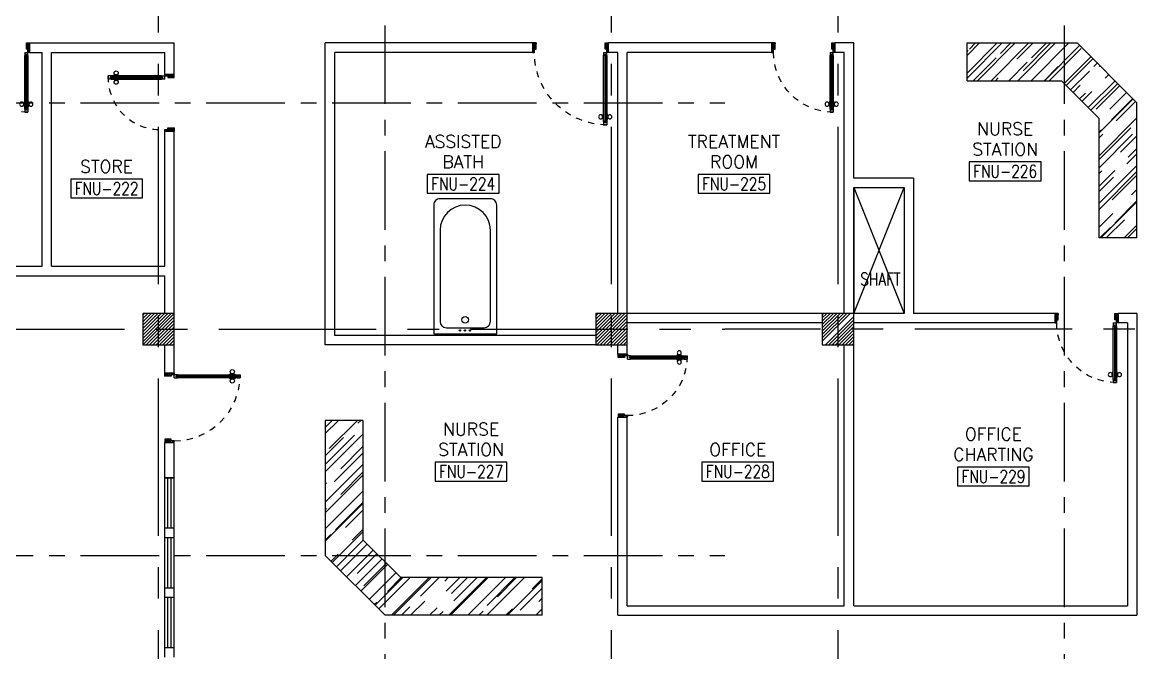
# Model space of a CAD drawing. Extents: x 88808.2 to 88899.2, y 39921.6 to 40001.1.
# Drawn here: x 88865.81 to 88883.72, y 39967.76 to 39977.77 of the extents above; entities that cross this region are included whole.
import ezdxf
from ezdxf.enums import TextEntityAlignment as Align

# ---------------------------------------------------------------- set-up
doc = ezdxf.new("R2010")
doc.units = 0
doc.header["$MEASUREMENT"] = 0
for name, pattern in [('CENTER', [2, 1.25, -0.25, 0.25, -0.25]), ('CENTERX2', [4, 2.5, -0.5, 0.5, -0.5]), ('HIDDEN', [0.375, 0.25, -0.125])]:
    doc.linetypes.add(name, pattern=pattern)
doc.layers.get('0').update_dxf_attribs({"color": 11, "linetype": 'CONTINUOUS'})
for name, color, linetype in [('AXES', 11, 'CENTERX2'), ('AXES1', 11, 'CENTER'), ('COL', 11, 'CONTINUOUS'), ('COUNTER', 11, 'CONTINUOUS'), ('DOOR', 11, 'CONTINUOUS'), ('FIX', 11, 'CONTINUOUS'), ('HAT', 11, 'CONTINUOUS'), ('RM-BOX', 11, 'CONTINUOUS'), ('RM-NAME', 11, 'CONTINUOUS'), ('RM-NO', 11, 'CONTINUOUS'), ('SHAFT', 11, 'CONTINUOUS'), ('WALL', 11, 'CONTINUOUS'), ('WIN', 11, 'CONTINUOUS')]:
    doc.layers.add(name, color=color, linetype=linetype)
doc.styles.add('ROMANS', font='ROMANS.shx', dxfattribs={"width": 0.6})

# ---------------------------------------------------------------- blocks, each defined once
blk = doc.blocks.new('D1000')
at = {"layer": 'DOOR', "color": 7, "linetype": 'ByBlock'}
for p, q in [((0, 0), (-150, 0)), ((-150, 0), (-150, -25)), ((-150, 0), (0, 0)), ((0, -50), (-114, 0)), ((0, -50), (-40, 0)), ((0, -50), (0, 0)), ((-1050, -25), (-1100, -25)), ((-1100, -75), (-1100, -25)), ((-1100, -25), (-1100, -75)), ((-1050, -75), (-1100, -75)), ((-1050, -42), (-1070, -42)), ((-1070, -42), (-1070, -58)), ((-1050, -58), (-1070, -58)), ((-1050, -25), (-1050, -42)), ((-1050, -58), (-1050, -75)), ((-928, -18), (-1018, -18)), ((-1018, -25), (-1018, -18)), ((-1018, -75), (-1018, -82)), ((-928, -82), (-1018, -82)), ((-1005, -9), (-940, -9)), ((-1005, -18), (-1005, -9)), ((-1005, -18), (-940, -18)), ((-1005, -82), (-940, -82)), ((-1005, -82), (-1005, -91)), ((-1005, -91), (-940, -91)), ((-940, -18), (-940, -9)), ((-940, -82), (-940, -91)), ((-928, -25), (-928, -18)), ((-928, -75), (-928, -82)), ((-200, -42), (-200, -25)), ((-200, -25), (-150, -25)), ((-180, -42), (-200, -42)), ((-200, -75), (-200, -58)), ((-200, -58), (-180, -58)), ((-150, -75), (-200, -75)), ((-180, -58), (-180, -42)), ((-150, -75), (-150, -25)), ((-150, -25), (-100, -25)), ((-100, -25), (-100, -50)), ((0, -50), (-100, -37)), ((-100, -50), (0, -50)), ((-150, -975), (-100, -975)), ((-150, -1000), (-150, -975)), ((-150, -1000), (0, -1000)), ((0, -1000), (-150, -1000)), ((0, -950), (-114, -1000)), ((-100, -975), (-100, -950)), ((0, -950), (-100, -963)), ((-100, -950), (0, -950)), ((0, -950), (-40, -1000)), ((0, -950), (0, -1000))]:
    blk.add_line(p, q, dxfattribs=at)
at = {"layer": 'DOOR', "linetype": 'ByBlock'}
for p, q in [((-200, -25), (-1050, -25)), ((-200, -42), (-1050, -42)), ((-200, -58), (-1050, -58)), ((-1050, -75), (-200, -75))]:
    blk.add_line(p, q, dxfattribs=at)
at = {"layer": 'DOOR', "color": 7, "linetype": 'ByBlock'}
for centre in [(-973, 23), (-973, -124)]:
    blk.add_circle(centre, 32.4, dxfattribs=at)
for centre, radius, start, end in [((0, -50), 134, 158.1598, 169.28), ((0, -50), 74.4, 137.7764, 180), ((0, -50), 54.4, 113.2074, 180), ((0, -50), 154, 161.1053, 166.2858), ((0, -50), 114, 154.0838, 167.3774), ((0, -50), 94.4, 148.0182, 180), ((0, -50), 34.4, 90, 180), ((0, -50), 14.4, 90, 180), ((0, -950), 154, 193.7142, 198.8947), ((0, -950), 134, 190.72, 201.8402), ((0, -950), 94.4, 180, 211.9818), ((0, -950), 74.4, 180, 222.2236), ((0, -950), 54.4, 180, 246.7926), ((0, -950), 34.4, 180, 270), ((0, -950), 14.4, 180, 270)]:
    blk.add_arc(centre, radius, start, end, dxfattribs=at)
at = {"layer": 'DOOR', "linetype": 'HIDDEN', "ltscale": 0.5}
blk.add_arc((-149, -24), 951, 180.0434, 269.9667, dxfattribs=at)
blk = doc.blocks.new('DOOR100')
at = {"layer": 'DOOR', "color": 0, "linetype": 'ByBlock'}
for p, q in [((-76, 1251), (-76, 1301)), ((-76, 1301), (-26, 1301)), ((-26, 1301), (-76, 1301)), ((-59, 1251), (-59, 1271)), ((-43, 1271), (-59, 1271)), ((-43, 1251), (-43, 1271)), ((-26, 1251), (-26, 1301)), ((-92, 1206), (-92, 1141)), ((-83, 1206), (-92, 1206)), ((-83, 1141), (-92, 1141)), ((-83, 1129), (-83, 1219)), ((-76, 1219), (-83, 1219)), ((-83, 1206), (-83, 1141)), ((-76, 1129), (-83, 1129)), ((-59, 1251), (-76, 1251)), ((-26, 1251), (-43, 1251)), ((-26, 1219), (-19, 1219)), ((-26, 1129), (-19, 1129)), ((-19, 1129), (-19, 1219)), ((-19, 1206), (-19, 1141)), ((-19, 1206), (-10, 1206)), ((-19, 1141), (-10, 1141)), ((-10, 1206), (-10, 1141)), ((-76, 200), (-59, 200)), ((-76, 150), (-76, 200)), ((-59, 200), (-59, 180)), ((-59, 180), (-43, 180)), ((-43, 200), (-26, 200)), ((-43, 180), (-43, 200)), ((-26, 200), (-26, 150)), ((-1201, 0), (-1201, 150)), ((-1201, 150), (-1176, 150)), ((-1201, 150), (-1201, 0)), ((-1151, 0), (-1201, 0)), ((-1176, 150), (-1176, 100)), ((-1176, 100), (-1151, 100)), ((-1151, 100), (-1151, 0)), ((-76, 150), (-26, 150)), ((-51, 100), (-51, 0)), ((-26, 100), (-51, 100)), ((-51, 0), (-1, 0)), ((-1, 150), (-26, 150)), ((-26, 150), (-26, 100)), ((-1, 150), (-1, 0))]:
    blk.add_line(p, q, dxfattribs=at)
at = {"layer": 'DOOR', "linetype": 'ByBlock'}
for p, q in [((-76, 1251), (-76, 200)), ((-59, 200), (-59, 1251)), ((-43, 200), (-43, 1251)), ((-26, 200), (-26, 1251))]:
    blk.add_line(p, q, dxfattribs=at)
at = {"layer": 'DOOR', "color": 9, "linetype": 'ByBlock'}
for p, q in [((-1151, 0), (-1201, 114)), ((-1151, 0), (-1201, 40)), ((-1151, 0), (-1164, 100)), ((-51, 0), (-1, 114)), ((-51, 0), (-38, 100)), ((-51, 0), (-1, 40))]:
    blk.add_line(p, q, dxfattribs=at)
at = {"layer": 'DOOR', "color": 0, "linetype": 'ByBlock'}
for centre in [(-125, 1174), (22, 1174)]:
    blk.add_circle(centre, 32.4, dxfattribs=at)
at = {"layer": 'DOOR', "linetype": 'HIDDEN', "ltscale": 0.5}
blk.add_arc((-27, 152), 1149, 89.961, 180.0931, dxfattribs=at)
at = {"layer": 'DOOR', "color": 9, "linetype": 'ByBlock'}
for centre, radius, start, end in [((-1151, 0), 154, 103.7142, 108.8947), ((-1151, 0), 134, 100.72, 111.8402), ((-1151, 0), 94.4, 90, 121.9818), ((-1151, 0), 74.4, 90, 132.2236), ((-1151, 0), 54.4, 90, 156.7926), ((-1151, 0), 34.4, 90, 180), ((-1151, 0), 14.4, 90, 180), ((-51, 0), 94.4, 58.0182, 90), ((-51, 0), 74.4, 47.7764, 90), ((-51, 0), 54.4, 23.2074, 90), ((-51, 0), 34.4, 0, 90), ((-51, 0), 14.4, 0, 90), ((-51, 0), 134, 68.1598, 79.28), ((-51, 0), 114, 64.0838, 77.3774), ((-51, 0), 154, 71.1053, 76.2858)]:
    blk.add_arc(centre, radius, start, end, dxfattribs=at)
blk = doc.blocks.new('DOOR-110')
at = {"layer": 'DOOR', "color": 0, "linetype": 'ByBlock'}
for p, q in [((0, 1050), (0, 1100)), ((150, 1100), (0, 1100)), ((100, 1075), (100, 1050)), ((150, 1075), (100, 1075)), ((150, 1100), (150, 1075)), ((150, 1025), (150, 1075)), ((200, 1075), (150, 1075)), ((200, 1058), (200, 1075)), ((1028, 1075), (1028, 1082)), ((1028, 1082), (1118, 1082)), ((1040, 1082), (1040, 1091)), ((1105, 1091), (1040, 1091)), ((1105, 1082), (1040, 1082)), ((1105, 1082), (1105, 1091)), ((1118, 1075), (1118, 1082)), ((1150, 1075), (1150, 1058)), ((1150, 1075), (1200, 1075)), ((1200, 1075), (1200, 1025)), ((1200, 1025), (1200, 1075)), ((100, 1050), (0, 1050)), ((150, 1025), (200, 1025)), ((180, 1042), (180, 1058)), ((180, 1058), (200, 1058)), ((200, 1042), (180, 1042)), ((200, 1025), (200, 1042)), ((1028, 1025), (1028, 1018)), ((1028, 1018), (1118, 1018)), ((1040, 1018), (1040, 1009)), ((1105, 1018), (1040, 1018)), ((1105, 1009), (1040, 1009)), ((1105, 1018), (1105, 1009)), ((1118, 1025), (1118, 1018)), ((1150, 1058), (1170, 1058)), ((1150, 1042), (1150, 1025)), ((1150, 1042), (1170, 1042)), ((1150, 1025), (1200, 1025)), ((1170, 1058), (1170, 1042)), ((100, 50), (0, 50)), ((0, 50), (0, 0)), ((0, 0), (150, 0)), ((150, 0), (0, 0)), ((100, 25), (100, 50)), ((150, 25), (100, 25)), ((150, 0), (150, 25))]:
    blk.add_line(p, q, dxfattribs=at)
at = {"layer": 'DOOR', "linetype": 'ByBlock'}
for p, q in [((0, 1100), (150, 1100)), ((200, 1075), (1150, 1075)), ((200, 1058), (1150, 1058)), ((200, 1042), (1150, 1042)), ((1150, 1025), (200, 1025))]:
    blk.add_line(p, q, dxfattribs=at)
at = {"layer": 'DOOR', "color": 9, "linetype": 'ByBlock'}
for p, q in [((0, 1050), (40, 1100)), ((0, 1050), (114, 1100)), ((0, 1050), (100, 1063)), ((0, 50), (40, 0)), ((0, 50), (114, 0)), ((0, 50), (100, 37))]:
    blk.add_line(p, q, dxfattribs=at)
at = {"layer": 'DOOR', "color": 0, "linetype": 'ByBlock'}
for centre in [(1073, 1124), (1073, 976)]:
    blk.add_circle(centre, 32.4, dxfattribs=at)
at = {"layer": 'DOOR', "color": 9, "linetype": 'ByBlock'}
for centre, radius, start, end in [((0, 1050), 34.4, 0, 90), ((0, 1050), 54.4, 0, 66.7926), ((0, 1050), 74.4, 0, 42.2236), ((0, 1050), 94.4, 0, 31.9818), ((0, 1050), 114, 12.6226, 25.9162), ((0, 1050), 134, 10.72, 21.8402), ((0, 1050), 154, 13.7142, 18.8947), ((0, 1050), 14.4, 0, 90), ((0, 50), 14.4, 270, 0), ((0, 50), 34.4, 270, 0), ((0, 50), 54.4, 293.2074, 0), ((0, 50), 74.4, 317.7764, 0), ((0, 50), 94.4, 328.0182, 0), ((0, 50), 134, 338.1598, 349.28), ((0, 50), 154, 341.1053, 346.2858)]:
    blk.add_arc(centre, radius, start, end, dxfattribs=at)
at = {"layer": 'DOOR', "linetype": 'HIDDEN', "ltscale": 0.5}
blk.add_arc((150, 1075), 1050, 270, 0, dxfattribs=at)
at = {"layer": 'WALL', "linetype": 'ByBlock'}
for p, q in [((0, 1100), (150, 1100)), ((0, 0), (150, 0))]:
    blk.add_line(p, q, dxfattribs=at)
blk = doc.blocks.new('RM1')
at = {"layer": 'RM-BOX'}
blk.add_lwpolyline([(570, -200), (-570, -200), (-570, -500), (570, -500)], close=True, dxfattribs=at)
at = {"layer": 'RM-NAME', "style": 'ROMANS'}
for tag, p in [('ROOMNAME1', (0, 324)), ('ROOMNAME2', (0, 0))]:
    blk.add_attdef(tag, text='', height=200, dxfattribs=at).set_placement(p, align=Align.MIDDLE)
at = {"layer": 'RM-NO', "style": 'ROMANS', "width": 0.8}
blk.add_attdef('ROOMNO', text='', height=200, dxfattribs=at).set_placement((0, -350), align=Align.MIDDLE)
blk = doc.blocks.new('BTUB1')
at = {"layer": 'FIX'}
for points in [[(-500, -25), (-500, -2075, 0.414214), (-400, -2175), (400, -2175, 0.414214), (500, -2075), (500, -25)], [(-400, -1675, 1), (400, -1675), (400, -225, 0.414214), (300, -125), (-300, -125, 0.414214), (-400, -225)]]:
    blk.add_lwpolyline(points, format="xyb", close=True, dxfattribs=at)
for centre, radius in [((-75, -81), 11), ((5, -81), 11), ((85, -81), 11), ((0, -250), 52.2)]:
    blk.add_circle(centre, radius, dxfattribs=at)
blk = doc.blocks.new('DOOR90')
at = {"layer": 'DOOR', "linetype": 'ByBlock'}
for p, q in [((0, 0), (-150, 0)), ((-200, -25), (-1000, -25)), ((-200, -42), (-1000, -42)), ((-200, -58), (-1000, -58)), ((-1000, -75), (-200, -75))]:
    blk.add_line(p, q, dxfattribs=at)
at = {"layer": 'DOOR', "color": 0, "linetype": 'ByBlock'}
for p, q in [((-150, 0), (-150, -25)), ((-150, 0), (0, 0)), ((0, -50), (0, 0)), ((-1050, -25), (-1050, -75)), ((-1050, -75), (-1050, -25)), ((-1000, -25), (-1050, -25)), ((-1000, -75), (-1050, -75)), ((-1020, -42), (-1020, -58)), ((-1000, -42), (-1020, -42)), ((-1000, -58), (-1020, -58)), ((-1000, -25), (-1000, -42)), ((-1000, -58), (-1000, -75)), ((-968, -25), (-968, -18)), ((-878, -18), (-968, -18)), ((-968, -75), (-968, -82)), ((-878, -82), (-968, -82)), ((-955, -18), (-955, -9)), ((-955, -9), (-890, -9)), ((-955, -18), (-890, -18)), ((-955, -82), (-955, -91)), ((-955, -82), (-890, -82)), ((-955, -91), (-890, -91)), ((-890, -18), (-890, -9)), ((-890, -82), (-890, -91)), ((-878, -25), (-878, -18)), ((-878, -75), (-878, -82)), ((-200, -42), (-200, -25)), ((-200, -25), (-150, -25)), ((-180, -42), (-200, -42)), ((-200, -75), (-200, -58)), ((-200, -58), (-180, -58)), ((-150, -75), (-200, -75)), ((-180, -58), (-180, -42)), ((-150, -75), (-150, -25)), ((-150, -25), (-100, -25)), ((-100, -25), (-100, -50)), ((-100, -50), (0, -50)), ((-150, -900), (-150, -875)), ((-150, -875), (-100, -875)), ((-100, -850), (0, -850)), ((-100, -875), (-100, -850)), ((0, -850), (0, -900)), ((0, -900), (-150, -900)), ((-150, -900), (0, -900))]:
    blk.add_line(p, q, dxfattribs=at)
at = {"layer": 'DOOR', "color": 9, "linetype": 'ByBlock'}
for p, q in [((0, -50), (-114, 0)), ((0, -50), (-40, 0)), ((0, -50), (-100, -37)), ((0, -850), (-114, -900)), ((0, -850), (-100, -863)), ((0, -850), (-40, -900))]:
    blk.add_line(p, q, dxfattribs=at)
at = {"layer": 'DOOR', "color": 0, "linetype": 'ByBlock'}
for centre in [(-923, 24), (-923, -124)]:
    blk.add_circle(centre, 32.4, dxfattribs=at)
at = {"layer": 'DOOR', "color": 9, "linetype": 'ByBlock'}
for centre, radius, start, end in [((0, -50), 74.4, 137.7764, 180), ((0, -50), 54.4, 113.2074, 180), ((0, -50), 154, 161.1053, 166.2858), ((0, -50), 134, 158.1598, 169.28), ((0, -50), 114, 154.0838, 167.3774), ((0, -50), 94.4, 148.0182, 180), ((0, -50), 34.4, 90, 180), ((0, -50), 14.4, 90, 180), ((0, -850), 154, 193.7142, 198.8947), ((0, -850), 134, 190.72, 201.8402), ((0, -850), 94.4, 180, 211.9818), ((0, -850), 74.4, 180, 222.2236), ((0, -850), 54.4, 180, 246.7926), ((0, -850), 34.4, 180, 270), ((0, -850), 14.4, 180, 270)]:
    blk.add_arc(centre, radius, start, end, dxfattribs=at)
at = {"layer": 'DOOR', "linetype": 'HIDDEN', "ltscale": 0.5}
blk.add_arc((-222, -50), 828, 178.2701, 275.003, dxfattribs=at)
blk = doc.blocks.new('COL50')
at = {"layer": 'COL'}
blk.add_lwpolyline([(-250, 250), (-250, -250), (250, -250), (250, 250)], close=True, dxfattribs=at)
blk = doc.blocks.new('*X49')
at = {"color": 0}
for p, q in [((73379, 162740), (73829, 163190)), ((73379, 162793), (73776, 163190)), ((73379, 162846), (73723, 163190)), ((73379, 162899), (73670, 163190)), ((73379, 162952), (73617, 163190)), ((73379, 163005), (73564, 163190)), ((73379, 163058), (73511, 163190)), ((73379, 163111), (73458, 163190)), ((73379, 163164), (73405, 163190)), ((73382, 162690), (73879, 163187)), ((73435, 162690), (73879, 163134)), ((73488, 162690), (73879, 163081)), ((73541, 162690), (73879, 163028)), ((73594, 162690), (73879, 162975)), ((73647, 162690), (73879, 162922)), ((73700, 162690), (73879, 162869)), ((73753, 162690), (73879, 162816)), ((73806, 162690), (73879, 162763)), ((73859, 162690), (73879, 162710))]:
    blk.add_line(p, q, dxfattribs=at)
blk = doc.blocks.new('A$C3A782592')
at = {"layer": 'COUNTER', "linetype": 'ByBlock'}
for p, q in [((0, 3100), (0, 951)), ((600, 3100), (0, 3100)), ((600, 3100), (600, 1200)), ((1200, 600), (600, 1200)), ((951, 0), (0, 951)), ((3450, 600), (1200, 600)), ((3450, 0), (3450, 600)), ((3450, 0), (951, 0))]:
    blk.add_line(p, q, dxfattribs=at)
blk = doc.blocks.new('*X27')
at = {"color": 0}
for p, q in [((196689, 162747), (197131, 163190)), ((196689, 162800), (197078, 163190)), ((196689, 162853), (197025, 163190)), ((196689, 162907), (196972, 163190)), ((196689, 162960), (196919, 163190)), ((196689, 163013), (196866, 163190)), ((196689, 163066), (196813, 163190)), ((196689, 163119), (196760, 163190)), ((196689, 163172), (196707, 163190)), ((196737, 162690), (197189, 163141)), ((196790, 162690), (197189, 163088)), ((196843, 162690), (197189, 163035)), ((196896, 162690), (197189, 162982)), ((196949, 162690), (197189, 162929)), ((197002, 162690), (197189, 162876)), ((197055, 162690), (197189, 162823)), ((197108, 162690), (197189, 162770)), ((197161, 162690), (197189, 162717))]:
    blk.add_line(p, q, dxfattribs=at)
blk = doc.blocks.new('*X14')
at = {"color": 0}
for p, q in [((80579, 162727), (81042, 163190)), ((80579, 162780), (80989, 163190)), ((80579, 162833), (80936, 163190)), ((80579, 162886), (80883, 163190)), ((80579, 162939), (80829, 163190)), ((80579, 162993), (80776, 163190)), ((80579, 163046), (80723, 163190)), ((80579, 163099), (80670, 163190)), ((80579, 163152), (80617, 163190)), ((80595, 162690), (81079, 163174)), ((80648, 162690), (81079, 163121)), ((80701, 162690), (81079, 163068)), ((80754, 162690), (81079, 163015)), ((80807, 162690), (81079, 162962)), ((80860, 162690), (81079, 162909)), ((80913, 162690), (81079, 162856)), ((80966, 162690), (81079, 162803)), ((81019, 162690), (81079, 162750)), ((81072, 162690), (81079, 162697))]:
    blk.add_line(p, q, dxfattribs=at)

msp = doc.modelspace()

# ---------------------------------------------------------------- hatches: boundary and pattern name
at = {"layer": 'COUNTER', "linetype": 'ByBlock'}
h = msp.add_hatch(dxfattribs=at)
h.set_pattern_fill('AR-RROOF', color=256, scale=0.32, angle=45, style=0)
h.set_pattern_definition([(45, (88794.34104, 39809.97983), (0.271529, 0.72407734), [4.8, -0.64, 1.6, -0.32]), (45, (88794.52884, 39810.3939), (-0.5272188, 0.0746705), [0.96, -0.1056, 1.92, -0.24]), (45, (88794.26184, 39810.2853), (1.025022, 1.32822938), [2.56, -0.448, 1.28, -0.32])])
h.paths.add_polyline_path([(88871.2203, 39971.4496), (88870.6203, 39971.4496), (88870.6203, 39969.301), (88870.6967, 39969.2246), (88871.5453, 39969.2246), (88871.2203, 39969.5496)])
h.paths.add_polyline_path([(88871.5703, 39968.351), (88871.5703, 39969.1996), (88871.5453, 39969.2246), (88870.6967, 39969.2246)])
h.paths.add_polyline_path([(88874.0703, 39968.3496), (88874.0703, 39968.9496), (88871.8203, 39968.9496), (88871.5703, 39969.1996), (88871.5703, 39968.351), (88871.5717, 39968.3496)])

# ---------------------------------------------------------------- linework, layer by layer
at = {"layer": 'AXES'}
for p, q in [((88867.9703, 39921.6153), (88867.9703, 40000.4279)), ((88875.1703, 39921.6153), (88875.1703, 40000.4279)), ((88878.7703, 39921.6153), (88878.7703, 40000.4279)), ((88808.9303, 39972.8996), (88876.9703, 39972.8996)), ((88898.4894, 39972.8996), (88876.9703, 39972.8996))]:
    msp.add_line(p, q, dxfattribs=at)
at = {"layer": 'AXES1'}
for p, q in [((88871.5703, 39928.4796), (88871.5703, 39987.2996)), ((88882.3703, 39928.4796), (88882.3703, 39987.2996)), ((88818.7303, 39976.4996), (88876.9703, 39976.4996)), ((88818.7303, 39969.2996), (88876.9703, 39969.2996))]:
    msp.add_line(p, q, dxfattribs=at)
at = {"layer": 'COUNTER'}
for p, q in [((88880.8203, 39976.9679), (88881.3019, 39977.4496)), ((88880.8203, 39977.2522), (88881.0176, 39977.4496)), ((88880.8203, 39976.8916), (88881.3782, 39977.4496)), ((88880.8581, 39977.3537), (88880.954, 39977.4496)), ((88880.9861, 39976.8496), (88881.5861, 39977.4496)), ((88881.2025, 39976.8496), (88881.8025, 39977.4496)), ((88881.3524, 39977.2837), (88881.5182, 39977.4496)), ((88881.6133, 39977.1925), (88881.8704, 39977.4496)), ((88881.6268, 39976.8496), (88882.2268, 39977.4496)), ((88881.713, 39977.0079), (88882.1546, 39977.4496)), ((88881.8389, 39976.8496), (88882.4389, 39977.4496)), ((88881.8467, 39977.2137), (88882.0825, 39977.4496)), ((88880.8203, 39977.3158), (88880.8369, 39977.3325)), ((88882.051, 39976.8496), (88882.6099, 39977.4084)), ((88882.1232, 39976.8496), (88882.6337, 39977.3601)), ((88882.3409, 39977.1437), (88882.6078, 39977.4106)), ((88880.9182, 39976.8496), (88881.2824, 39977.2137)), ((88881.4825, 39976.8496), (88881.7767, 39977.1437)), ((88882.0468, 39976.8496), (88882.2709, 39977.0737)), ((88882.3638, 39976.806), (88882.7881, 39977.2302)), ((88882.3978, 39976.772), (88882.822, 39977.1963)), ((88882.8352, 39977.0737), (88882.8899, 39977.1284)), ((88882.9179, 39977.0758), (88882.9302, 39977.0881)), ((88881.2704, 39976.8496), (88881.3163, 39976.8955)), ((88882.4657, 39976.7042), (88882.7652, 39977.0037)), ((88883.0176, 39976.8913), (88883.0724, 39976.946)), ((88882.506, 39976.6639), (88882.621, 39976.7788)), ((88882.7478, 39976.422), (88883.1721, 39976.8463)), ((88882.7902, 39976.3796), (88883.2145, 39976.8039)), ((88882.8734, 39976.3991), (88883.2463, 39976.772)), ((88882.6481, 39976.5217), (88882.8055, 39976.6791)), ((88882.9203, 39976.0217), (88883.4584, 39976.5599)), ((88883.0898, 39976.3949), (88883.3566, 39976.6617)), ((88883.1173, 39976.2273), (88883.4542, 39976.5642)), ((88883.1895, 39976.2103), (88883.4987, 39976.5196)), ((88882.9203, 39975.6569), (88883.5203, 39976.2569)), ((88882.9203, 39975.5975), (88883.4249, 39976.1021)), ((88882.9203, 39976.0302), (88882.9582, 39976.0682)), ((88882.9203, 39975.9411), (88882.9773, 39975.9982)), ((88882.9203, 39975.4659), (88883.4525, 39975.9982)), ((88883.2616, 39975.7139), (88883.5203, 39975.9726)), ((88883.3613, 39975.5294), (88883.5203, 39975.6884)), ((88883.3825, 39975.6355), (88883.5203, 39975.7732)), ((88882.9203, 39974.9017), (88883.5203, 39975.5017)), ((88882.9203, 39975.1732), (88883.1704, 39975.4233)), ((88882.9203, 39975.3726), (88882.9646, 39975.417)), ((88882.9203, 39974.8041), (88883.5203, 39975.4041)), ((88882.9203, 39975.0884), (88883.1492, 39975.3173)), ((88883.1279, 39974.9566), (88883.5203, 39975.3489)), ((88883.4334, 39975.033), (88883.5203, 39975.1198)), ((88882.9451, 39974.3496), (88883.5203, 39974.9247)), ((88883.1683, 39974.5854), (88883.5203, 39974.9374)), ((88882.9203, 39974.5198), (88883.1364, 39974.736)), ((88883.0342, 39974.3496), (88883.321, 39974.6363)), ((88882.9324, 39974.3496), (88883.0982, 39974.5154)), ((88883.3185, 39974.3496), (88883.5203, 39974.5513)), ((88883.3694, 39974.3496), (88883.5203, 39974.5004)), ((88883.4967, 39974.3496), (88883.5203, 39974.3731))]:
    msp.add_line(p, q, dxfattribs=at)
at = {"layer": 'COUNTER', "linetype": 'ByBlock'}
for p, q in [((88880.8203, 39977.4496), (88882.5688, 39977.4496)), ((88880.8203, 39976.8496), (88880.8203, 39977.4496)), ((88883.5203, 39976.4981), (88882.5688, 39977.4496)), ((88880.8203, 39976.8496), (88882.3203, 39976.8496)), ((88882.9203, 39976.2496), (88882.3203, 39976.8496)), ((88883.5203, 39974.3496), (88883.5203, 39976.4981)), ((88882.9203, 39974.3496), (88882.9203, 39976.2496)), ((88883.5203, 39974.3496), (88882.9203, 39974.3496))]:
    msp.add_line(p, q, dxfattribs=at)
at = {"layer": 'FIX'}
for p, q in [((88879.0203, 39977.442), (88879.0278, 39977.4496)), ((88882.6099, 39976.5599), (88882.7037, 39976.6537))]:
    msp.add_line(p, q, dxfattribs=at)
at = {"layer": 'SHAFT'}
for p, q in [((88879.0203, 39975.1496), (88879.8203, 39973.1496)), ((88879.0203, 39973.1496), (88879.8203, 39975.1496))]:
    msp.add_line(p, q, dxfattribs=at)
at = {"layer": 'WALL'}
for p, q in [((88865.9203, 39977.2996), (88865.9203, 39977.4496)), ((88865.9203, 39977.4496), (88868.2203, 39977.4496)), ((88868.2203, 39976.9496), (88868.2203, 39977.4496)), ((88870.6203, 39972.6496), (88870.6203, 39977.4496)), ((88873.9203, 39977.2996), (88873.9203, 39977.4496)), ((88875.1203, 39977.2996), (88875.1203, 39977.4496)), ((88877.7203, 39977.2996), (88877.7203, 39977.4496)), ((88877.7203, 39977.2996), (88877.7203, 39977.4496)), ((88878.7203, 39977.2996), (88878.7203, 39977.4496)), ((88878.7203, 39977.2996), (88878.7203, 39977.4496)), ((88879.0203, 39975.2996), (88879.0203, 39977.4496)), ((88865.9203, 39977.2996), (88866.1203, 39977.2996)), ((88866.1203, 39973.8996), (88866.1203, 39977.2996)), ((88866.2703, 39977.2996), (88868.0703, 39977.2996)), ((88866.2703, 39973.8996), (88866.2703, 39977.2996)), ((88868.0703, 39976.9496), (88868.0703, 39977.2996)), ((88870.7703, 39972.7996), (88870.7703, 39977.2996)), ((88875.2703, 39973.1496), (88875.2703, 39977.2996)), ((88875.2703, 39973.1496), (88875.2703, 39977.2996)), ((88875.4203, 39972.4996), (88875.4203, 39977.2996)), ((88878.8703, 39973.1496), (88878.8703, 39977.2996)), ((88878.8703, 39973.1496), (88878.8703, 39977.2996)), ((88868.0703, 39976.9496), (88868.2203, 39976.9496)), ((88868.0703, 39976.0496), (88868.2203, 39976.0496)), ((88868.0703, 39973.8996), (88868.0703, 39976.0496)), ((88868.2203, 39973.1496), (88868.2203, 39976.0496)), ((88879.9703, 39975.2996), (88879.0203, 39975.2996)), ((88879.9703, 39975.2996), (88879.9703, 39973.1496)), ((88879.0203, 39975.1496), (88879.8203, 39975.1496)), ((88879.0203, 39975.1496), (88879.0203, 39973.1496)), ((88879.0203, 39968.4996), (88879.0203, 39975.1496)), ((88879.8203, 39975.1496), (88879.8203, 39973.1496)), ((88861.0203, 39973.8996), (88866.1203, 39973.8996)), ((88866.2703, 39973.8996), (88868.0703, 39973.8996)), ((88861.0203, 39973.7496), (88868.0703, 39973.7496)), ((88868.0703, 39973.1496), (88868.0703, 39973.7496)), ((88879.8203, 39973.1496), (88879.0203, 39973.1496)), ((88879.0203, 39972.9996), (88879.0203, 39973.1496)), ((88883.5203, 39973.1496), (88883.5203, 39968.3496)), ((88883.3703, 39972.9996), (88883.3703, 39968.4996)), ((88868.0703, 39972.1996), (88868.0703, 39972.6496)), ((88868.2203, 39972.1996), (88868.2203, 39972.6496)), ((88875.2703, 39972.4996), (88875.2703, 39972.6496)), ((88878.8703, 39968.4996), (88878.8703, 39972.6496)), ((88868.2203, 39972.1996), (88868.0703, 39972.1996)), ((88875.2703, 39968.3496), (88875.2703, 39971.4996)), ((88875.4203, 39968.4996), (88875.4203, 39971.4996)), ((88868.0703, 39970.5341), (88868.0703, 39971.0996)), ((88868.2203, 39971.0996), (88868.0703, 39971.0996)), ((88868.2203, 39970.5341), (88868.2203, 39971.0996)), ((88868.0703, 39970.5341), (88868.2203, 39970.5341)), ((88868.2203, 39970.5341), (88868.0703, 39970.5341)), ((88868.0703, 39970.5341), (88868.2203, 39970.5341)), ((88868.2203, 39969.7341), (88868.0703, 39969.7341)), ((88868.0703, 39969.5841), (88868.0703, 39969.7341)), ((88868.2203, 39969.5841), (88868.2203, 39969.7341)), ((88868.2203, 39969.5841), (88868.0703, 39969.5841)), ((88868.2203, 39968.7841), (88868.0703, 39968.7841)), ((88868.0703, 39968.6341), (88868.0703, 39968.7841)), ((88868.2203, 39968.6341), (88868.2203, 39968.7841)), ((88868.2203, 39968.6341), (88868.0703, 39968.6341)), ((88875.4203, 39968.4996), (88878.8703, 39968.4996)), ((88879.0203, 39968.4996), (88880.2345, 39968.4996)), ((88879.0203, 39968.4996), (88883.3703, 39968.4996)), ((88875.2703, 39968.3496), (88883.5203, 39968.3496)), ((88879.0203, 39968.3496), (88880.2345, 39968.3496)), ((88868.2203, 39967.8341), (88868.0703, 39967.8341)), ((88868.0703, 39967.6841), (88868.0703, 39967.8341)), ((88868.2203, 39967.6841), (88868.2203, 39967.8341))]:
    msp.add_line(p, q, dxfattribs=at)
at = {"layer": 'WALL', "linetype": 'ByBlock'}
for p, q in [((88873.9203, 39977.4496), (88870.6203, 39977.4496)), ((88877.7203, 39977.4496), (88875.1203, 39977.4496)), ((88879.0203, 39977.4496), (88878.7203, 39977.4496)), ((88873.9203, 39977.2996), (88870.7703, 39977.2996)), ((88875.2703, 39977.2996), (88875.1203, 39977.2996)), ((88877.7203, 39977.2996), (88875.4203, 39977.2996)), ((88878.8703, 39977.2996), (88878.7203, 39977.2996)), ((88878.5203, 39973.1496), (88875.4203, 39973.1496)), ((88882.2203, 39973.1496), (88879.9703, 39973.1496)), ((88882.2203, 39972.9996), (88882.2203, 39973.1496)), ((88883.2203, 39972.9996), (88883.2203, 39973.1496)), ((88883.5203, 39973.1496), (88883.2203, 39973.1496)), ((88878.5203, 39972.9996), (88875.4203, 39972.9996)), ((88882.2203, 39972.9996), (88879.0203, 39972.9996)), ((88883.3703, 39972.9996), (88883.2203, 39972.9996)), ((88874.9203, 39972.7996), (88870.7703, 39972.7996)), ((88874.9203, 39972.6496), (88870.6203, 39972.6496)), ((88875.4203, 39972.4996), (88875.2703, 39972.4996)), ((88875.4203, 39972.4996), (88875.2703, 39972.4996)), ((88875.4203, 39971.4996), (88875.2703, 39971.4996)), ((88875.4203, 39971.4996), (88875.2703, 39971.4996))]:
    msp.add_line(p, q, dxfattribs=at)
at = {"layer": 'WIN'}
for p, q in [((88868.0703, 39969.7341), (88868.0703, 39970.5341)), ((88868.1203, 39969.7341), (88868.1203, 39970.5341)), ((88868.1703, 39969.7341), (88868.1703, 39970.5341)), ((88868.2203, 39969.7341), (88868.2203, 39970.5341)), ((88868.0703, 39968.7841), (88868.0703, 39969.5841)), ((88868.1203, 39968.7841), (88868.1203, 39969.5841)), ((88868.1703, 39968.7841), (88868.1703, 39969.5841)), ((88868.2203, 39968.7841), (88868.2203, 39969.5841)), ((88868.0703, 39967.8341), (88868.0703, 39968.6341)), ((88868.1203, 39967.8341), (88868.1203, 39968.6341)), ((88868.1703, 39967.8341), (88868.1703, 39968.6341)), ((88868.2203, 39967.8341), (88868.2203, 39968.6341))]:
    msp.add_line(p, q, dxfattribs=at)

# ---------------------------------------------------------------- block references
at = {"layer": 'COL', "xscale": 0.001, "yscale": 0.001, "zscale": 0.001}
for p in [(88867.9703, 39972.8996), (88875.1703, 39972.8996), (88878.7703, 39972.8996)]:
    msp.add_blockref('COL50', p, dxfattribs=at)
at = {"layer": 'COUNTER', "linetype": 'ByBlock', "xscale": 0.001, "yscale": 0.001, "zscale": 0.001}
msp.add_blockref('A$C3A782592', (88870.6203, 39968.3496), dxfattribs=at)
at = {"layer": 'DOOR', "color": 0, "linetype": 'Continuous', "xscale": -0.001, "yscale": 0.001, "zscale": 0.001, "rotation": 270}
for p in [(88865.9203, 39977.4496), (88878.7203, 39977.4496), (88883.2203, 39973.1496)]:
    msp.add_blockref('D1000', p, dxfattribs=at)
at = {"layer": 'DOOR', "color": 0, "linetype": 'ByBlock', "xscale": -0.001, "yscale": 0.001, "zscale": 0.001, "rotation": 180}
msp.add_blockref('DOOR100', (88875.1213, 39977.4496), dxfattribs=at)
at = {"layer": 'DOOR', "color": 0, "linetype": 'ByBlock', "xscale": 0.001, "yscale": 0.001, "zscale": 0.001}
msp.add_blockref('DOOR90', (88868.2203, 39976.9496), dxfattribs=at)
at = {"layer": 'DOOR', "color": 0, "linetype": 'Continuous', "yscale": 0.001, "zscale": 0.001}
for name, p, xscale in [('D1000', (88875.2742, 39972.4996), -0.001), ('DOOR-110', (88868.0703, 39971.0996), 0.001)]:
    msp.add_blockref(name, p, dxfattribs=dict(at, xscale=xscale))
at = {"layer": 'HAT', "xscale": 0.001, "yscale": 0.001, "zscale": 0.001}
for name, p in [('*X49', (88794.341, 39809.9598)), ('*X14', (88794.341, 39809.9598)), ('*X27', (88681.8317, 39809.9598))]:
    msp.add_blockref(name, p, dxfattribs=at)
at = {"layer": 'RM-NO', "xscale": 0.001, "yscale": 0.001, "zscale": 0.001}
for p, values in [((88881.4266, 39975.759), {'ROOMNO': 'FNU-226', 'ROOMNAME2': 'STATION', 'ROOMNAME1': 'NURSE'}), ((88872.8126, 39975.5592), {'ROOMNO': 'FNU-224', 'ROOMNAME2': 'BATH', 'ROOMNAME1': 'ASSISTED'}), ((88877.1182, 39975.5592), {'ROOMNO': 'FNU-225', 'ROOMNAME2': 'ROOM', 'ROOMNAME1': 'TREATMENT'}), ((88867.1452, 39975.4856), {'ROOMNO': 'FNU-222', 'ROOMNAME2': 'STORE'}), ((88872.9383, 39970.985), {'ROOMNO': 'FNU-227', 'ROOMNAME2': 'STATION', 'ROOMNAME1': 'NURSE'}), ((88881.2406, 39970.9067), {'ROOMNO': 'FNU-229', 'ROOMNAME2': 'CHARTING', 'ROOMNAME1': 'OFFICE'}), ((88877.1773, 39970.985), {'ROOMNO': 'FNU-228', 'ROOMNAME2': 'OFFICE'})]:
    msp.add_blockref('RM1', p, dxfattribs=at).add_auto_attribs(values)
at = {"layer": 'WALL', "xscale": 0.001, "yscale": 0.001, "zscale": 0.001, "rotation": 180}
msp.add_blockref('BTUB1', (88872.8453, 39972.7976), dxfattribs=at)

# ---------------------------------------------------------------- texts
at = {"layer": 'RM-NAME', "style": 'ROMANS', "width": 0.8}
msp.add_text('SHAFT', height=0.2, dxfattribs=at).set_placement((88879.4447, 39973.6958), align=Align.MIDDLE)

doc.saveas('drawing.dxf')
